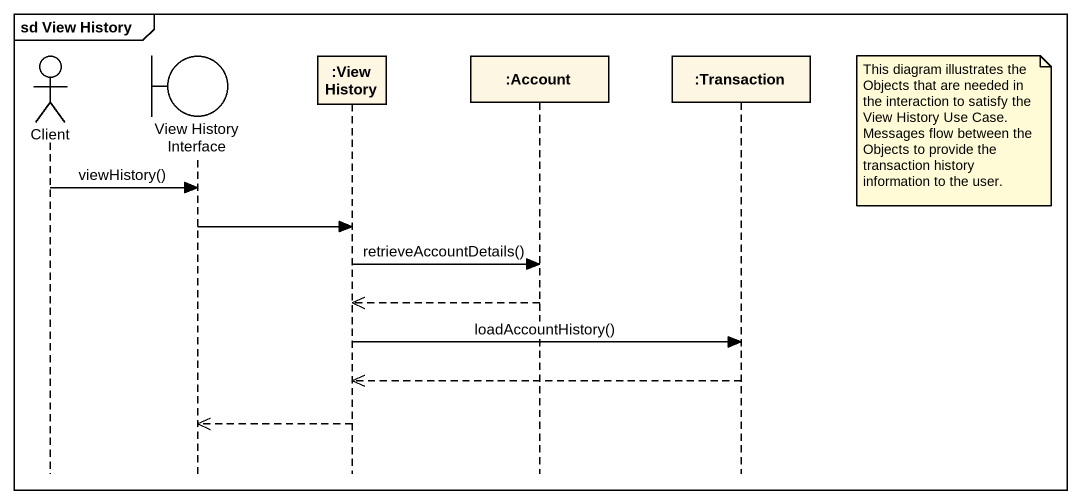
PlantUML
@startuml
mainframe sd View History
hide footbox
actor Client
boundary "View History Interface" as View_History_Interface
participant ":View History" as View_History
participant ":Account" as Account
participant ":Transaction" as Transaction

note right of Transaction : This diagram illustrates the Objects that are needed in the interaction to satisfy the View History Use Case. Messages flow between the Objects to provide the transaction history information to the user.
Client -> View_History_Interface : viewHistory()
View_History_Interface -> View_History
View_History -> Account : retrieveAccountDetails()
Account -->> View_History
View_History -> Transaction : loadAccountHistory()
Transaction -->> View_History
View_History -->> View_History_Interface
@enduml
